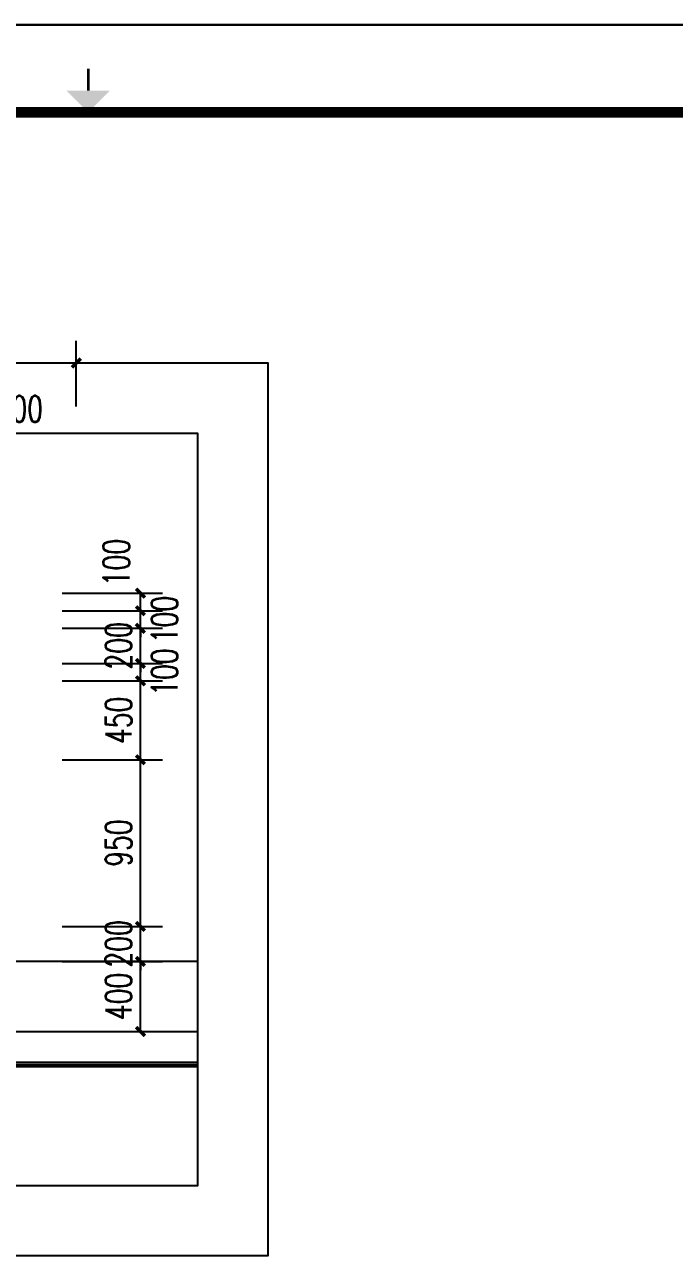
# Model space of a CAD drawing. Header units: millimetres. Extents: x -13830 to 215738, y -24143 to 193994.
# Drawn here: x 124837 to 128539, y 57893 to 64957 of the extents above; entities that cross this region are included whole.
import ezdxf
from ezdxf.enums import TextEntityAlignment as Align

# ---------------------------------------------------------------- set-up
doc = ezdxf.new("R2010")
doc.units = ezdxf.units.MM
doc.header["$LTSCALE"] = 100
doc.linetypes.add('DOTE', pattern=[2.42, 2, -0.2, 0.02, -0.2])
doc.layers.get('0').update_dxf_attribs({"linetype": 'CONTINUOUS'})
doc.layers.get('DEFPOINTS').update_dxf_attribs({"linetype": 'CONTINUOUS'})
for name, color, linetype in [('CURTWALL', 4, 'CONTINUOUS'), ('DOTE', 8, 'CONTINUOUS'), ('MCST 2F$0$A-_WIND----_E-', 4, 'CONTINUOUS'), ('PUB_DIM', 3, 'CONTINUOUS'), ('TK HAHA', 1, 'CONTINUOUS'), ('图框', 7, 'CONTINUOUS')]:
    doc.layers.add(name, color=color, linetype=linetype)
doc.styles.add('_TCH_DIM_T3', font='SIMPLEX', dxfattribs={"width": 0.705882, "bigfont": 'GBCBIG'})
doc.styles.add('TKZ1_tjhts.shx', font='tjromant.shx', dxfattribs={"bigfont": 'tjhts.shx'})
doc.dimstyles.new('_TCH_ARCH&&50', dxfattribs={"dimtxt": 148.75, "dimasz": 50, "dimexe": 125, "dimexo": 150, "dimgap": 50, "dimtad": 1, "dimdec": 0, "dimzin": 0, "dimdsep": 46, "dimtxsty": '_TCH_DIM_T3', "dimblk": 'ARCHTICK', "dimcen": 0.09, "dimclrt": 7, "dimazin": 2, "dimtfac": 1, "dimtdec": 0, "dimtix": 1, "dimtmove": 2, "dimatfit": 3, "dimfxl": 1, "dimtolj": 1, "dimtzin": 0, "dimarcsym": 0})

# ---------------------------------------------------------------- blocks, each defined once
blk = doc.blocks.new('建筑类图框_A2')
at = {"layer": '图框'}
blk.add_line((0, 420), (594, 420), dxfattribs=at)
at = {"layer": '图框', "const_width": 0.3}
blk.add_lwpolyline([(297, 412.5), (297, 415)], dxfattribs=at)
at = {"layer": '图框', "const_width": 1.2}
blk.add_lwpolyline([(584, 410), (25, 410), (25, 10), (584, 10)], close=True, dxfattribs=at)
at = {"layer": '图框'}
blk.add_solid([(294.5, 412.5), (299.5, 412.5), (297, 410)], dxfattribs=at)
at = {"style": 'TKZ1_tjhts.shx', "flags": 1}
for tag, p in [('CLIENT', (544, 391.5)), ('PROJETNAME', (544, 295.01)), ('SHEETTITLE', (544, 138.31))]:
    blk.add_attdef(tag, text='', height=5, dxfattribs=at).set_placement(p, align=Align.MIDDLE_CENTER)
at = {"style": 'TKZ1_tjhts.shx'}
for tag, height, p in [('SUB-PROJECT', 3.6, (554, 282)), ('SPRONO', 3, (573.85, 271.46)), ('DISLIN', 3.6, (534.11, 125.02)), ('STAGE', 3.6, (573.85, 124.59)), ('REV', 3, (573.42, 115.09)), ('SHENO', 3, (533.97, 114.1))]:
    blk.add_attdef(tag, text='', height=height, dxfattribs=at).set_placement(p, align=Align.MIDDLE_CENTER)
at = {"style": 'TKZ1_tjhts.shx', "width": 0.6}
blk.add_attdef('PRONO', text='', height=3, dxfattribs=at).set_placement((534.12, 271.77), align=Align.MIDDLE_CENTER)
blk = doc.blocks.new('_ArchTick')
at = {"color": 0, "linetype": 'ByBlock', "const_width": 0.4}
blk.add_lwpolyline([(-0.5, -0.5), (0.5, 0.5)], dxfattribs=at)
blk = doc.blocks.new('*D315')
at = {"layer": 'DEFPOINTS', "color": 0, "transparency": 16777216}
for p in [(125130.4, 63028.6), (121780.8, 62629.1), (125130.4, 62629.1)]:
    blk.add_point(p, dxfattribs=at)
at = {"layer": 'PUB_DIM', "color": 0, "lineweight": -2, "transparency": 16777216}
for p, q in [((121780.8, 62779.1), (121780.8, 63153.6)), ((125130.4, 62779.1), (125130.4, 63153.6)), ((121780.8, 63028.6), (125130.4, 63028.6))]:
    blk.add_line(p, q, dxfattribs=at)
at = {"layer": 'PUB_DIM', "color": 0, "lineweight": -2, "transparency": 16777216, "xscale": 50, "yscale": 50, "zscale": 50, "rotation": 180}
blk.add_blockref('_ArchTick', (121780.8, 63028.6), dxfattribs=at)
at = {"layer": 'PUB_DIM', "color": 0, "lineweight": -2, "transparency": 16777216, "xscale": 50, "yscale": 50, "zscale": 50}
blk.add_blockref('_ArchTick', (125130.4, 63028.6), dxfattribs=at)
at = {"layer": 'PUB_DIM', "color": 7, "transparency": 16777216, "insert": (123455.6, 63153), "char_height": 148.75, "attachment_point": 5, "style": '_TCH_DIM_T3'}
blk.add_mtext('\\A1;3350', dxfattribs=at)
blk = doc.blocks.new('*D318')
at = {"layer": 'DEFPOINTS', "color": 0, "transparency": 16777216}
for p in [(124899.2, 59614.8), (125495.9, 59614.8), (124899.2, 59214.8)]:
    blk.add_point(p, dxfattribs=at)
at = {"layer": 'PUB_DIM', "color": 0, "lineweight": -2, "transparency": 16777216}
for p, q in [((125049.2, 59614.8), (125620.9, 59614.8)), ((125495.9, 59214.8), (125495.9, 59614.8)), ((125049.2, 59214.8), (125620.9, 59214.8))]:
    blk.add_line(p, q, dxfattribs=at)
at = {"layer": 'PUB_DIM', "color": 0, "lineweight": -2, "transparency": 16777216, "xscale": 50, "yscale": 50, "zscale": 50}
for p, rotation in [((125495.9, 59614.8), 90), ((125495.9, 59214.8), 270)]:
    blk.add_blockref('_ArchTick', p, dxfattribs=dict(at, rotation=rotation))
at = {"layer": 'PUB_DIM', "color": 7, "transparency": 16777216, "insert": (125371.5, 59414.8), "char_height": 148.75, "attachment_point": 5, "rotation": 90, "style": '_TCH_DIM_T3'}
blk.add_mtext('\\A1;400', dxfattribs=at)
blk = doc.blocks.new('*D319')
at = {"layer": 'DEFPOINTS', "color": 0, "transparency": 16777216}
for p in [(124899.2, 59814.7), (125495.9, 59814.7), (124899.2, 59614.8)]:
    blk.add_point(p, dxfattribs=at)
at = {"layer": 'PUB_DIM', "color": 0, "lineweight": -2, "transparency": 16777216}
for p, q in [((125495.9, 59814.7), (125495.9, 59864.7)), ((125049.2, 59814.7), (125620.9, 59814.7)), ((125495.9, 59614.8), (125495.9, 59814.7)), ((125049.2, 59614.8), (125620.9, 59614.8)), ((125495.9, 59614.8), (125495.9, 59564.8))]:
    blk.add_line(p, q, dxfattribs=at)
at = {"layer": 'PUB_DIM', "color": 0, "lineweight": -2, "transparency": 16777216, "xscale": 50, "yscale": 50, "zscale": 50}
for p, rotation in [((125495.9, 59814.7), 270), ((125495.9, 59614.8), 90)]:
    blk.add_blockref('_ArchTick', p, dxfattribs=dict(at, rotation=rotation))
at = {"layer": 'PUB_DIM', "color": 7, "transparency": 16777216, "insert": (125371.5, 59714.7), "char_height": 148.75, "attachment_point": 5, "rotation": 90, "style": '_TCH_DIM_T3'}
blk.add_mtext('\\A1;200', dxfattribs=at)
blk = doc.blocks.new('*D320')
at = {"layer": 'DEFPOINTS', "color": 0, "transparency": 16777216}
for p in [(124899.2, 60764.8), (125495.9, 60764.8), (124899.2, 59814.7)]:
    blk.add_point(p, dxfattribs=at)
at = {"layer": 'PUB_DIM', "color": 0, "lineweight": -2, "transparency": 16777216}
for p, q in [((125049.2, 60764.8), (125620.9, 60764.8)), ((125495.9, 59814.7), (125495.9, 60764.8)), ((125049.2, 59814.7), (125620.9, 59814.7))]:
    blk.add_line(p, q, dxfattribs=at)
at = {"layer": 'PUB_DIM', "color": 0, "lineweight": -2, "transparency": 16777216, "xscale": 50, "yscale": 50, "zscale": 50}
for p, rotation in [((125495.9, 60764.8), 90), ((125495.9, 59814.7), 270)]:
    blk.add_blockref('_ArchTick', p, dxfattribs=dict(at, rotation=rotation))
at = {"layer": 'PUB_DIM', "color": 7, "transparency": 16777216, "insert": (125371.5, 60289.7), "char_height": 148.75, "attachment_point": 5, "rotation": 90, "style": '_TCH_DIM_T3'}
blk.add_mtext('\\A1;950', dxfattribs=at)
blk = doc.blocks.new('*D321')
at = {"layer": 'DEFPOINTS', "color": 0, "transparency": 16777216}
for p in [(124899.2, 61214.8), (125495.9, 61214.8), (124899.2, 60764.8)]:
    blk.add_point(p, dxfattribs=at)
at = {"layer": 'PUB_DIM', "color": 0, "lineweight": -2, "transparency": 16777216}
for p, q in [((125049.2, 61214.8), (125620.9, 61214.8)), ((125495.9, 60764.8), (125495.9, 61214.8)), ((125049.2, 60764.8), (125620.9, 60764.8))]:
    blk.add_line(p, q, dxfattribs=at)
at = {"layer": 'PUB_DIM', "color": 0, "lineweight": -2, "transparency": 16777216, "xscale": 50, "yscale": 50, "zscale": 50}
for p, rotation in [((125495.9, 61214.8), 90), ((125495.9, 60764.8), 270)]:
    blk.add_blockref('_ArchTick', p, dxfattribs=dict(at, rotation=rotation))
at = {"layer": 'PUB_DIM', "color": 7, "transparency": 16777216, "insert": (125371.5, 60989.8), "char_height": 148.75, "attachment_point": 5, "rotation": 90, "style": '_TCH_DIM_T3'}
blk.add_mtext('\\A1;450', dxfattribs=at)
blk = doc.blocks.new('*D322')
at = {"layer": 'DEFPOINTS', "color": 0, "transparency": 16777216}
for p in [(124899.2, 61314.8), (125495.9, 61314.8), (124899.2, 61214.8)]:
    blk.add_point(p, dxfattribs=at)
at = {"layer": 'PUB_DIM', "color": 0, "lineweight": -2, "transparency": 16777216}
for p, q in [((125049.2, 61314.8), (125620.9, 61314.8)), ((125495.9, 61214.8), (125495.9, 61314.8)), ((125049.2, 61214.8), (125620.9, 61214.8))]:
    blk.add_line(p, q, dxfattribs=at)
at = {"layer": 'PUB_DIM', "color": 0, "lineweight": -2, "transparency": 16777216, "xscale": 50, "yscale": 50, "zscale": 50}
for p, rotation in [((125495.9, 61314.8), 90), ((125495.9, 61214.8), 270)]:
    blk.add_blockref('_ArchTick', p, dxfattribs=dict(at, rotation=rotation))
at = {"layer": 'PUB_DIM', "color": 7, "transparency": 16777216, "insert": (125633.4, 61264.8), "char_height": 148.75, "attachment_point": 5, "rotation": 90, "style": '_TCH_DIM_T3'}
blk.add_mtext('\\A1;100', dxfattribs=at)
blk = doc.blocks.new('*D323')
at = {"layer": 'DEFPOINTS', "color": 0, "transparency": 16777216}
for p in [(124899.2, 61514.8), (125495.9, 61514.8), (124899.2, 61314.8)]:
    blk.add_point(p, dxfattribs=at)
at = {"layer": 'PUB_DIM', "color": 0, "lineweight": -2, "transparency": 16777216}
for p, q in [((125495.9, 61514.8), (125495.9, 61564.8)), ((125049.2, 61514.8), (125620.9, 61514.8)), ((125495.9, 61314.8), (125495.9, 61514.8)), ((125049.2, 61314.8), (125620.9, 61314.8)), ((125495.9, 61314.8), (125495.9, 61264.8))]:
    blk.add_line(p, q, dxfattribs=at)
at = {"layer": 'PUB_DIM', "color": 0, "lineweight": -2, "transparency": 16777216, "xscale": 50, "yscale": 50, "zscale": 50}
for p, rotation in [((125495.9, 61514.8), 270), ((125495.9, 61314.8), 90)]:
    blk.add_blockref('_ArchTick', p, dxfattribs=dict(at, rotation=rotation))
at = {"layer": 'PUB_DIM', "color": 7, "transparency": 16777216, "insert": (125371.5, 61414.8), "char_height": 148.75, "attachment_point": 5, "rotation": 90, "style": '_TCH_DIM_T3'}
blk.add_mtext('\\A1;200', dxfattribs=at)
blk = doc.blocks.new('*D324')
at = {"layer": 'DEFPOINTS', "color": 0, "transparency": 16777216}
for p in [(124899.2, 61614.8), (125495.9, 61614.8), (124899.2, 61514.8)]:
    blk.add_point(p, dxfattribs=at)
at = {"layer": 'PUB_DIM', "color": 0, "lineweight": -2, "transparency": 16777216}
for p, q in [((125049.2, 61614.8), (125620.9, 61614.8)), ((125495.9, 61614.8), (125495.9, 61664.8)), ((125495.9, 61514.8), (125495.9, 61614.8)), ((125049.2, 61514.8), (125620.9, 61514.8)), ((125495.9, 61514.8), (125495.9, 61464.8))]:
    blk.add_line(p, q, dxfattribs=at)
at = {"layer": 'PUB_DIM', "color": 0, "lineweight": -2, "transparency": 16777216, "xscale": 50, "yscale": 50, "zscale": 50}
for p, rotation in [((125495.9, 61614.8), 270), ((125495.9, 61514.8), 90)]:
    blk.add_blockref('_ArchTick', p, dxfattribs=dict(at, rotation=rotation))
at = {"layer": 'PUB_DIM', "color": 7, "transparency": 16777216, "insert": (125633.4, 61564.8), "char_height": 148.75, "attachment_point": 5, "rotation": 90, "style": '_TCH_DIM_T3'}
blk.add_mtext('\\A1;100', dxfattribs=at)
blk = doc.blocks.new('*D325')
at = {"layer": 'DEFPOINTS', "color": 0, "transparency": 16777216}
for p in [(124899.2, 61714.8), (125495.9, 61714.8), (124899.2, 61614.8)]:
    blk.add_point(p, dxfattribs=at)
at = {"layer": 'PUB_DIM', "color": 0, "lineweight": -2, "transparency": 16777216}
for p, q in [((125049.2, 61714.8), (125620.9, 61714.8)), ((125495.9, 61614.8), (125495.9, 61714.8)), ((125049.2, 61614.8), (125620.9, 61614.8))]:
    blk.add_line(p, q, dxfattribs=at)
at = {"layer": 'PUB_DIM', "color": 0, "lineweight": -2, "transparency": 16777216, "xscale": 50, "yscale": 50, "zscale": 50}
for p, rotation in [((125495.9, 61714.8), 90), ((125495.9, 61614.8), 270)]:
    blk.add_blockref('_ArchTick', p, dxfattribs=dict(at, rotation=rotation))
at = {"layer": 'PUB_DIM', "color": 7, "transparency": 16777216, "insert": (125358.4, 61889.8), "char_height": 148.75, "attachment_point": 5, "rotation": 90, "style": '_TCH_DIM_T3'}
blk.add_mtext('\\A1;100', dxfattribs=at)
blk = doc.blocks.new('*D340')
at = {"layer": 'DEFPOINTS', "color": 0, "transparency": 16777216}
for p in [(124630.4, 62628.6), (124530.4, 62072.8), (124630.4, 62072.8)]:
    blk.add_point(p, dxfattribs=at)
at = {"layer": 'PUB_DIM', "color": 0, "lineweight": -2, "transparency": 16777216}
for p, q in [((124530.4, 62222.8), (124530.4, 62753.6)), ((124630.4, 62222.8), (124630.4, 62753.6)), ((124530.4, 62628.6), (124480.4, 62628.6)), ((124530.4, 62628.6), (124630.4, 62628.6)), ((124630.4, 62628.6), (124680.4, 62628.6))]:
    blk.add_line(p, q, dxfattribs=at)
at = {"layer": 'PUB_DIM', "color": 0, "lineweight": -2, "transparency": 16777216, "xscale": 50, "yscale": 50, "zscale": 50}
blk.add_blockref('_ArchTick', (124530.4, 62628.6), dxfattribs=at)
at = {"layer": 'PUB_DIM', "color": 0, "lineweight": -2, "transparency": 16777216, "xscale": 50, "yscale": 50, "zscale": 50, "rotation": 180}
blk.add_blockref('_ArchTick', (124630.4, 62628.6), dxfattribs=at)
at = {"layer": 'PUB_DIM', "color": 7, "transparency": 16777216, "insert": (124805.4, 62766.1), "char_height": 148.75, "attachment_point": 5, "style": '_TCH_DIM_T3'}
blk.add_mtext('\\A1;100', dxfattribs=at)

msp = doc.modelspace()

# ---------------------------------------------------------------- linework, layer by layer
at = {"layer": 'CURTWALL'}
msp.add_lwpolyline([(125821.4, 59014.8), (120402.9, 59014.8)], dxfattribs=at)
at = {"layer": 'DEFPOINTS', "color": 8}
for points in [[(120002.9, 63028.6), (126221.4, 63028.6), (126221.4, 57934.8), (120002.9, 57934.8)], [(120402.9, 62628.6), (125821.4, 62628.6), (125821.4, 58334.8), (120402.9, 58334.8)]]:
    msp.add_lwpolyline(points, close=True, dxfattribs=at)
at = {"layer": 'DOTE', "linetype": 'DOTE', "ltscale": 10}
msp.add_line((125821.4, 59614.8), (120402.9, 59614.8), dxfattribs=at)
at = {"layer": 'MCST 2F$0$A-_WIND----_E-', "color": 8}
for points in [[(120402.9, 59214.8), (125821.4, 59214.8)], [(120402.9, 59039.8), (125821.4, 59039.8)], [(120402.9, 59014.8), (125821.4, 59014.8)]]:
    msp.add_lwpolyline(points, dxfattribs=at)
at = {"layer": 'MCST 2F$0$A-_WIND----_E-'}
msp.add_lwpolyline([(120402.9, 59027.3), (125821.4, 59027.3)], dxfattribs=at)
at = {"layer": 'TK HAHA', "color": 1}
for points in [[(80648.2, 124357.2), (164748.2, 124357.2), (164748.2, 64957.2), (80648.2, 64957.2)], [(140048.2, 43957.2), (110348.2, 43957.2), (110348.2, 64957.2), (140048.2, 64957.2)]]:
    msp.add_lwpolyline(points, close=True, dxfattribs=at)

# ---------------------------------------------------------------- block references
at = {"layer": '图框', "xscale": 50, "yscale": 50, "zscale": 50}
msp.add_blockref('建筑类图框_A2', (110348.2, 43957.2), dxfattribs=at)

# ---------------------------------------------------------------- dimensions: what is measured, and where the dimension line sits
at = {"layer": 'PUB_DIM'}
for p1, p2, distance, picture, middle in [((121780.8, 62629.1), (125130.4, 62629.1), 399.5, '*D315', (123455.6, 63153)), ((124899.2, 61314.8), (124899.2, 61514.8), -596.7, '*D323', (125371.5, 61414.8)), ((124899.2, 60764.8), (124899.2, 61214.8), -596.7, '*D321', (125371.5, 60989.8)), ((124899.2, 59814.7), (124899.2, 60764.8), -596.7, '*D320', (125371.5, 60289.7)), ((124899.2, 59614.8), (124899.2, 59814.7), -596.7, '*D319', (125371.5, 59714.7)), ((124899.2, 59214.8), (124899.2, 59614.8), -596.7, '*D318', (125371.5, 59414.8))]:
    dim = msp.add_aligned_dim(p1=p1, p2=p2, distance=distance, dimstyle='_TCH_ARCH&&50', dxfattribs=at)
    dim.commit()
    dim.dimension.update_dxf_attribs({"geometry": picture, "text_midpoint": middle})
for base, p1, p2, angle, picture, middle in [((124630.4, 62628.6), (124530.4, 62072.8), (124630.4, 62072.8), 0, '*D340', (124805.4, 62766.1)), ((125495.9, 61714.8), (124899.2, 61614.8), (124899.2, 61714.8), 90, '*D325', (125358.4, 61889.8)), ((125495.9, 61614.8), (124899.2, 61514.8), (124899.2, 61614.8), 90, '*D324', (125633.4, 61564.8)), ((125495.9, 61314.8), (124899.2, 61214.8), (124899.2, 61314.8), 90, '*D322', (125633.4, 61264.8))]:
    dim = msp.add_linear_dim(base=base, p1=p1, p2=p2, angle=angle, dimstyle='_TCH_ARCH&&50', dxfattribs=at)
    dim.commit()
    dim.dimension.update_dxf_attribs({"geometry": picture, "text_midpoint": middle, "dimtype": 129})

doc.saveas('drawing.dxf')
